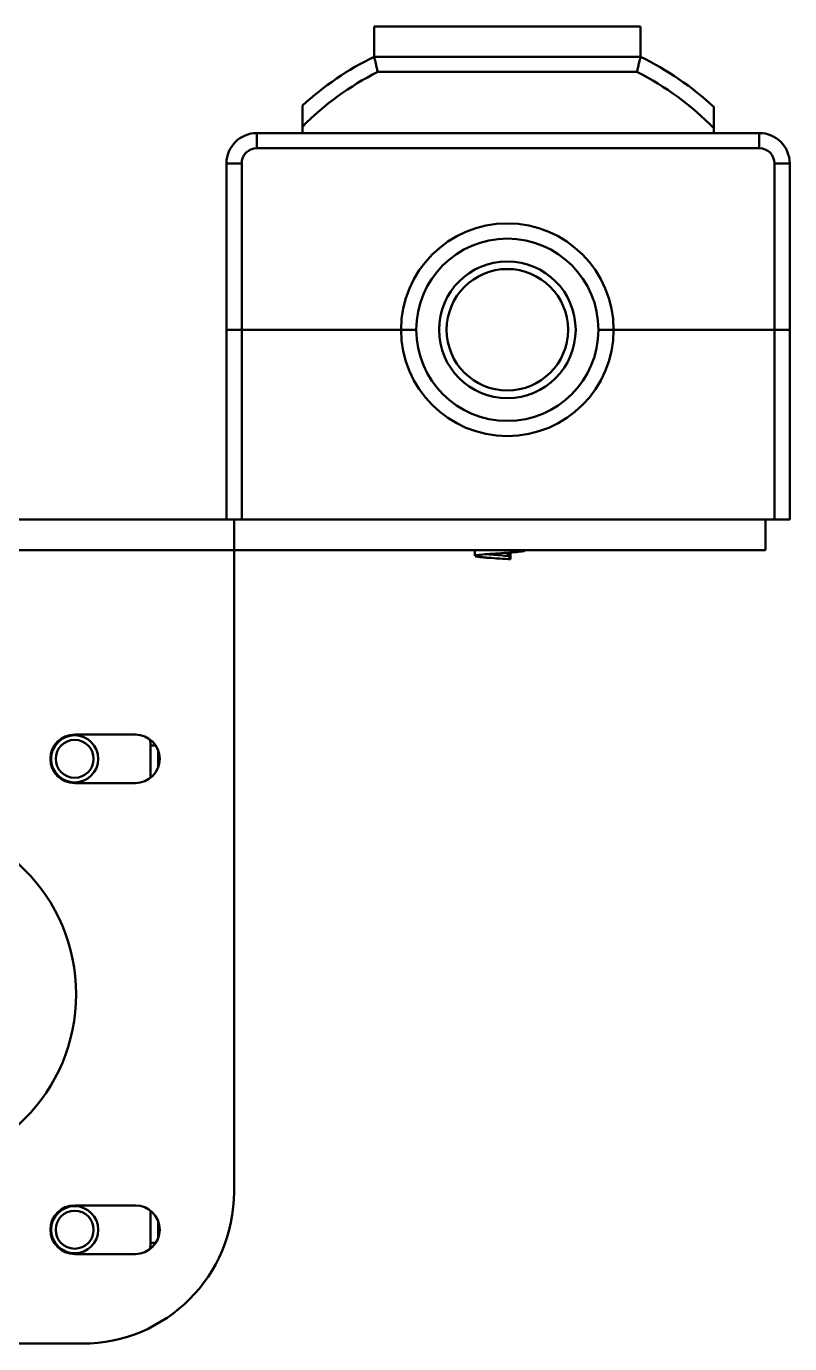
# Model space of a CAD drawing. Header units: millimetres. Extents: x -1615 to 4166, y 5 to 3174.
# Drawn here: x 3923.3 to 3973.6, y 1950.6 to 2037.3 of the extents above; entities that cross this region are included whole.
import ezdxf

# ---------------------------------------------------------------- set-up
doc = ezdxf.new("R2010")
doc.units = ezdxf.units.MM
doc.header["$LTSCALE"] = 0.25
doc.layers.add('Net dam', color=7, linetype='Continuous', lineweight=50)

msp = doc.modelspace()

# ---------------------------------------------------------------- linework, layer by layer
at = {"layer": 'Net dam'}
for p, q in [((3946.256, 2037.329), (3946.256, 2035.329)), ((3946.256, 2037.329), (3963.794, 2037.329)), ((3963.794, 2037.329), (3963.794, 2035.329)), ((3946.256, 2035.329), (3963.794, 2035.329)), ((3963.56, 2034.329), (3946.49, 2034.329)), ((3938.525, 2030.306), (3971.621, 2030.306)), ((3938.525, 2030.306), (3938.525, 2029.306)), ((3941.525, 2030.724), (3941.525, 2030.306)), ((3968.621, 2030.306), (3968.621, 2030.626)), ((3971.621, 2030.306), (3971.621, 2029.306)), ((3971.621, 2029.306), (3938.525, 2029.306)), ((3936.525, 2028.306), (3937.525, 2028.306)), ((3936.525, 2017.354), (3936.525, 2028.306)), ((3937.525, 2028.306), (3937.525, 2017.354)), ((3972.621, 2028.306), (3973.621, 2028.306)), ((3972.621, 2017.354), (3972.621, 2028.306)), ((3973.621, 2028.306), (3973.621, 2017.354)), ((3936.525, 2017.354), (3937.525, 2017.354)), ((3936.525, 2004.854), (3936.525, 2017.354)), ((3937.525, 2017.354), (3948.025, 2017.354)), ((3937.525, 2017.354), (3937.525, 2004.854)), ((3948.025, 2017.354), (3949.025, 2017.354)), ((3961.025, 2017.354), (3962.025, 2017.354)), ((3962.025, 2017.354), (3972.621, 2017.354)), ((3972.621, 2017.354), (3973.621, 2017.354)), ((3972.621, 2004.854), (3972.621, 2017.354)), ((3973.621, 2017.354), (3973.621, 2004.854)), ((3780.746, 2004.854), (3936.525, 2004.854)), ((3937.025, 2004.854), (3936.525, 2004.854)), ((3937.025, 2002.854), (3937.025, 2004.854)), ((3937.025, 2004.854), (3972.025, 2004.854)), ((3937.525, 2004.854), (3972.621, 2004.854)), ((3972.025, 2002.854), (3972.025, 2004.854)), ((3973.621, 2004.854), (3972.621, 2004.854)), ((3780.746, 2002.854), (3937.025, 2002.854)), ((3937.025, 2002.854), (3972.025, 2002.854)), ((3937.025, 1960.607), (3937.025, 2002.854)), ((3952.875, 2002.854), (3952.875, 2002.466)), ((3954.794, 2002.66), (3955.076, 2002.634)), ((3955.076, 2002.634), (3955.076, 2002.459)), ((3956.175, 2002.817), (3956.175, 2002.854)), ((3930.525, 1990.707), (3926.525, 1990.707)), ((3931.525, 1987.858), (3931.525, 1989.978)), ((3931.525, 1989.978), (3931.867, 1989.978)), ((3932.025, 1989.664), (3932.025, 1988.55)), ((3932.055, 1988.639), (3932.025, 1988.639)), ((3930.525, 1987.507), (3926.525, 1987.507)), ((3930.525, 1959.707), (3926.525, 1959.707)), ((3931.525, 1957.235), (3931.525, 1959.356)), ((3932.025, 1958.664), (3932.025, 1957.55)), ((3930.525, 1956.507), (3926.525, 1956.507)), ((3931.525, 1957.235), (3931.867, 1957.235)), ((3927.025, 1950.607), (3899.025, 1950.607))]:
    msp.add_line(p, q, dxfattribs=at)
at = {"layer": 'Net dam', "flags": 128}
for points in [[(3955.076, 2002.459), (3955.122, 2002.398), (3955.168, 2002.337), (3955.241, 2002.241)], [(3955.241, 2002.241), (3955.241, 2002.394), (3955.241, 2002.547), (3955.241, 2002.7), (3955.241, 2002.854)]]:
    msp.add_lwpolyline(points, dxfattribs=at)
at = {"layer": 'Net dam'}
for centre, radius in [((3955.025, 2017.354), 4.5), ((3955.025, 2017.354), 4), ((3926.525, 1989.107), 1.55), ((3926.525, 1989.107), 1.25), ((3926.525, 1958.107), 1.55), ((3926.525, 1958.107), 1.25)]:
    msp.add_circle(centre, radius, dxfattribs=at)
for centre, radius, start, end in [((3955.025, 2017.354), 20, 116.00586, 132.45415), ((3955.025, 2017.354), 20, 47.17214, 63.99414), ((3955.025, 2017.354), 19, 116.69377, 135.27775), ((3955.025, 2017.354), 19, 44.30951, 63.30623), ((3938.525, 2028.306), 2, 90, 180), ((3971.621, 2028.306), 2, 0, 90), ((3938.525, 2028.306), 1, 90, 180), ((3971.621, 2028.306), 1, 0, 90), ((3955.025, 2017.354), 7, 0, 180), ((3955.025, 2017.354), 6, 0, 180), ((3955.025, 2017.354), 7, 180, 0), ((3955.025, 2017.354), 6, 180, 0), ((3926.525, 1989.107), 1.6, 90, 270), ((3930.525, 1989.107), 1.6, 270, 90), ((3930.025, 1989.978), 1.5, 0, 16.42127), ((3915.025, 1973.607), 11.6, 270, 90), ((3927.025, 1960.607), 10, 270, 0), ((3926.525, 1958.107), 1.6, 90, 270), ((3930.525, 1958.107), 1.6, 270, 90), ((3930.025, 1957.235), 1.5, 343.57873, 0)]:
    msp.add_arc(centre, radius, start, end, dxfattribs=at)
for points, knots in [([(3946.256, 2035.329), (3946.258, 2035.318), (3946.263, 2035.297), (3946.301, 2035.131), (3946.358, 2034.886), (3946.424, 2034.607), (3946.47, 2034.414), (3946.489, 2034.332), (3946.49, 2034.329)], [0, 0, 0, 0, 0.207725, 0.415369, 0.625324, 0.840418, 0.994048, 1, 1, 1, 1]), ([(3963.794, 2035.329), (3963.792, 2035.318), (3963.787, 2035.297), (3963.749, 2035.131), (3963.692, 2034.886), (3963.626, 2034.607), (3963.58, 2034.414), (3963.561, 2034.332), (3963.56, 2034.329)], [0, 0, 0, 0, 0.207725, 0.415369, 0.625324, 0.840418, 0.994048, 1, 1, 1, 1]), ([(3941.525, 2030.724), (3941.525, 2030.938), (3941.525, 2031.299), (3941.525, 2031.725), (3941.525, 2031.972), (3941.525, 2032.093), (3941.525, 2032.105), (3941.525, 2032.11)], [0, 0, 0, 0, 0.3396215, 0.5724943, 0.7515471, 0.8975232, 1, 1, 1, 1]), ([(3968.621, 2032.022), (3968.621, 2032.012), (3968.621, 2031.992), (3968.621, 2031.829), (3968.621, 2031.538), (3968.621, 2031.113), (3968.621, 2030.786), (3968.621, 2030.626)], [0, 0, 0, 0, 0.1434525, 0.2863295, 0.4813678, 0.7470487, 1, 1, 1, 1]), ([(3952.904, 2002.446), (3952.951, 2002.43), (3953.059, 2002.411), (3953.291, 2002.384), (3953.38, 2002.375), (3953.572, 2002.359), (3953.673, 2002.352), (3953.998, 2002.329), (3954.252, 2002.311), (3954.765, 2002.274), (3955.021, 2002.256), (3955.241, 2002.241)], [0, 0, 0, 0, 0.25, 0.25, 0.375, 0.375, 0.5, 0.5, 0.75, 0.75, 1, 1, 1, 1]), ([(3956.124, 2002.829), (3956.145, 2002.82), (3956.205, 2002.795), (3955.925, 2002.748), (3955.367, 2002.699), (3954.623, 2002.649), (3953.862, 2002.595), (3953.246, 2002.549), (3952.896, 2002.501), (3952.91, 2002.475), (3952.915, 2002.466)], [0, 0, 0, 0, 0.078238, 0.220087, 0.359455, 0.499213, 0.640841, 0.778511, 0.921133, 1, 1, 1, 1]), ([(3953.737, 2002.584), (3953.741, 2002.583), (3953.864, 2002.566), (3954.274, 2002.535), (3954.744, 2002.49), (3955.001, 2002.466), (3955.076, 2002.459)], [0, 0, 0, 0, 0.0150823, 0.4139578, 0.8275929, 1, 1, 1, 1])]:
    msp.add_open_spline(points, degree=3, knots=knots, dxfattribs=at)

doc.saveas('drawing.dxf')
